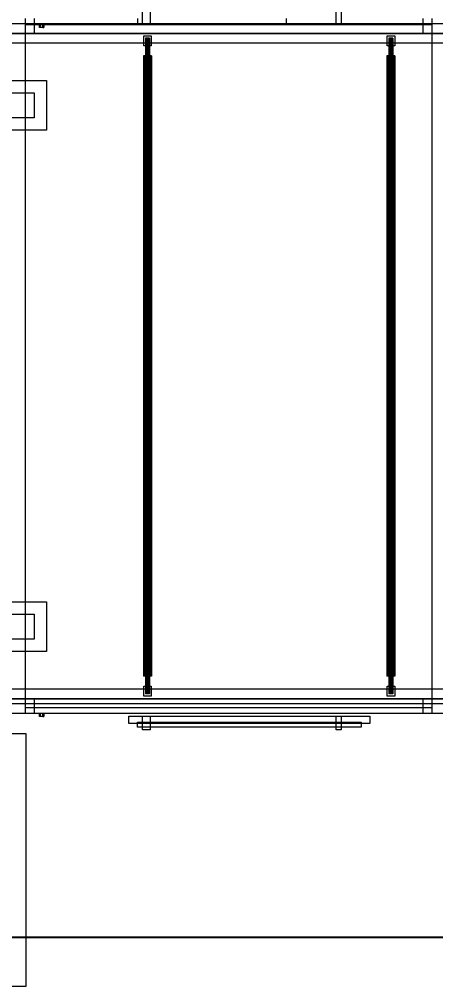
# Model space of a CAD drawing. Header units: millimetres. Extents: x -2500 to 58855, y -53268 to 6837.
# Drawn here: x 41041 to 42717, y -20500 to -16604 of the extents above; entities that cross this region are included whole.
import ezdxf

# ---------------------------------------------------------------- set-up
doc = ezdxf.new("R2010")
doc.units = ezdxf.units.MM
doc.layers.add('COTAS_P', color=1, linetype='Continuous', lineweight=0)
doc.layers.add('superior_secador', color=7, linetype='Continuous', lineweight=0)
doc.dimstyles.new('R19_100', dxfattribs={"dimtxt": 250, "dimasz": 150, "dimexe": 150, "dimexo": 80, "dimgap": 100, "dimtad": 1, "dimtih": 1, "dimtoh": 1, "dimdsep": 46, "dimcen": 0.09, "dimadec": 0, "dimazin": 0, "dimtfac": 1, "dimtdec": 4, "dimtofl": 0, "dimtmove": 0, "dimatfit": 3, "dimfxl": 1, "dimtolj": 1, "dimtzin": 0, "dimarcsym": 0})

# ---------------------------------------------------------------- blocks, each defined once
blk = doc.blocks.new('*D35')
at = {"layer": 'COTAS_P', "color": 0, "lineweight": -2, "transparency": 16777216}
for p, q in [((37717.1, -19480), (37717.1, -20450)), ((57717.1, -19480), (57717.1, -20450)), ((37867.1, -20300), (57567.1, -20300))]:
    blk.add_line(p, q, dxfattribs=at)
at = {"layer": 'COTAS_P', "color": 0, "transparency": 16777216}
for points in [[(37867.1, -20275), (37867.1, -20325), (37717.1, -20300)], [(57567.1, -20275), (57567.1, -20325), (57717.1, -20300)]]:
    blk.add_solid(points, dxfattribs=at)
at = {"layer": 'Defpoints', "color": 0, "transparency": 16777216}
for p in [(37717.1, -19400), (57717.1, -19400), (57717.1, -20300)]:
    blk.add_point(p, dxfattribs=at)

msp = doc.modelspace()

# ---------------------------------------------------------------- linework, layer by layer
at = {"layer": 'superior_secador'}
for p, q in [((41537.116, -16625), (41537.116, -16570)), ((41567.116, -16570), (41567.116, -16625)), ((42317.116, -16625), (42317.116, -16570)), ((42337.116, -16570), (42337.116, -16625)), ((37717.116, -16620), (57717.116, -16620)), ((41065.449, -16625), (41065.449, -16600)), ((41065.449, -19375), (41065.449, -16625)), ((41065.449, -16625), (42702.116, -16625)), ((41517.116, -16625), (41065.449, -16625)), ((41100.449, -16600), (41100.449, -16660)), ((41125.949, -16625), (41121.449, -16625)), ((41121.449, -16637), (41121.449, -16625)), ((41125.949, -16637), (41121.449, -16637)), ((41134.949, -16625), (41125.949, -16625)), ((41125.949, -16637), (41125.949, -16625)), ((41134.949, -16637), (41125.949, -16637)), ((41139.449, -16625), (41134.949, -16625)), ((41134.949, -16637), (41134.949, -16625)), ((41134.949, -16637), (41139.449, -16637)), ((41139.449, -16625), (41139.449, -16637)), ((41517.116, -16600), (41517.116, -16625)), ((42117.116, -16625), (41517.116, -16625)), ((41567.116, -16625), (41537.116, -16625)), ((42117.116, -16625), (42117.116, -16600)), ((42702.116, -16625), (42117.116, -16625)), ((42337.116, -16625), (42317.116, -16625)), ((42667.116, -16660), (42667.116, -16600)), ((42702.116, -16600), (42702.116, -16625)), ((42702.116, -16625), (42702.116, -19375)), ((57717.116, -16660), (37717.116, -16660)), ((38067.116, -16660), (57367.116, -16660)), ((41100.449, -16660), (41000.449, -16660)), ((41542.116, -16710), (41542.116, -16670)), ((41542.116, -16670), (41572.116, -16670)), ((41572.116, -16670), (41572.116, -16710)), ((42522.116, -16710), (42522.116, -16670)), ((42522.116, -16670), (42552.116, -16670)), ((42552.116, -16670), (42552.116, -16710)), ((42767.116, -16660), (42667.116, -16660)), ((57367.116, -16700), (38067.116, -16700)), ((41572.116, -16710), (41542.116, -16710)), ((41549.388, -16680), (41549.116, -16680)), ((41549.116, -16680), (41549.116, -19320)), ((41550.188, -16680), (41549.388, -16680)), ((41549.388, -16680), (41549.388, -19320)), ((41551.459, -16680), (41550.188, -16680)), ((41550.188, -16680), (41550.188, -19320)), ((41553.116, -16680), (41551.459, -16680)), ((41551.459, -16680), (41551.459, -19320)), ((41555.045, -16680), (41553.116, -16680)), ((41553.116, -16680), (41553.116, -19320)), ((41557.116, -16680), (41555.045, -16680)), ((41555.045, -16680), (41555.045, -19320)), ((41559.186, -16680), (41557.116, -16680)), ((41557.116, -16680), (41557.116, -19320)), ((41561.116, -16680), (41559.186, -16680)), ((41559.186, -16680), (41559.186, -19320)), ((41562.773, -16680), (41561.116, -16680)), ((41561.116, -16680), (41561.116, -19320)), ((41564.044, -16680), (41562.773, -16680)), ((41562.773, -16680), (41562.773, -19320)), ((41564.843, -16680), (41564.044, -16680)), ((41564.044, -16680), (41564.044, -19320)), ((41564.843, -16680), (41565.116, -16680)), ((41564.843, -16680), (41564.843, -19320)), ((41565.116, -19320), (41565.116, -16680)), ((42552.116, -16710), (42522.116, -16710)), ((42529.388, -16680), (42529.116, -16680)), ((42529.116, -16680), (42529.116, -19320)), ((42530.188, -16680), (42529.388, -16680)), ((42529.388, -16680), (42529.388, -19320)), ((42531.459, -16680), (42530.188, -16680)), ((42530.188, -16680), (42530.188, -19320)), ((42533.116, -16680), (42531.459, -16680)), ((42531.459, -16680), (42531.459, -19320)), ((42535.045, -16680), (42533.116, -16680)), ((42533.116, -16680), (42533.116, -19320)), ((42537.116, -16680), (42535.045, -16680)), ((42535.045, -16680), (42535.045, -19320)), ((42539.186, -16680), (42537.116, -16680)), ((42537.116, -16680), (42537.116, -19320)), ((42541.116, -16680), (42539.186, -16680)), ((42539.186, -16680), (42539.186, -19320)), ((42542.773, -16680), (42541.116, -16680)), ((42541.116, -16680), (42541.116, -19320)), ((42544.044, -16680), (42542.773, -16680)), ((42542.773, -16680), (42542.773, -19320)), ((42544.843, -16680), (42544.044, -16680)), ((42544.044, -16680), (42544.044, -19320)), ((42544.843, -16680), (42545.116, -16680)), ((42544.843, -16680), (42544.843, -19320)), ((42545.116, -19320), (42545.116, -16680)), ((41541.661, -16750), (41541.116, -16750)), ((41541.116, -16750), (41541.116, -19250)), ((41543.259, -16750), (41541.661, -16750)), ((41541.661, -16750), (41541.661, -19250)), ((41545.802, -16750), (41543.259, -16750)), ((41543.259, -16750), (41543.259, -19250)), ((41549.116, -16750), (41545.802, -16750)), ((41545.802, -16750), (41545.802, -19250)), ((41552.975, -16750), (41549.116, -16750)), ((41549.116, -16750), (41549.116, -19250)), ((41557.116, -16750), (41552.975, -16750)), ((41552.975, -16750), (41552.975, -19250)), ((41561.257, -16750), (41557.116, -16750)), ((41557.116, -16750), (41557.116, -19250)), ((41565.116, -16750), (41561.257, -16750)), ((41561.257, -16750), (41561.257, -19250)), ((41568.43, -16750), (41565.116, -16750)), ((41565.116, -16750), (41565.116, -19250)), ((41570.972, -16750), (41568.43, -16750)), ((41568.43, -16750), (41568.43, -19250)), ((41572.571, -16750), (41570.972, -16750)), ((41570.972, -16750), (41570.972, -19250)), ((41572.571, -16750), (41573.116, -16750)), ((41572.571, -16750), (41572.571, -19250)), ((41573.116, -19250), (41573.116, -16750)), ((42521.661, -16750), (42521.116, -16750)), ((42521.116, -16750), (42521.116, -19250)), ((42523.259, -16750), (42521.661, -16750)), ((42521.661, -16750), (42521.661, -19250)), ((42525.802, -16750), (42523.259, -16750)), ((42523.259, -16750), (42523.259, -19250)), ((42529.116, -16750), (42525.802, -16750)), ((42525.802, -16750), (42525.802, -19250)), ((42532.975, -16750), (42529.116, -16750)), ((42529.116, -16750), (42529.116, -19250)), ((42537.116, -16750), (42532.975, -16750)), ((42532.975, -16750), (42532.975, -19250)), ((42541.257, -16750), (42537.116, -16750)), ((42537.116, -16750), (42537.116, -19250)), ((42545.116, -16750), (42541.257, -16750)), ((42541.257, -16750), (42541.257, -19250)), ((42548.43, -16750), (42545.116, -16750)), ((42545.116, -16750), (42545.116, -19250)), ((42550.972, -16750), (42548.43, -16750)), ((42548.43, -16750), (42548.43, -19250)), ((42552.571, -16750), (42550.972, -16750)), ((42550.972, -16750), (42550.972, -19250)), ((42552.571, -16750), (42553.116, -16750)), ((42552.571, -16750), (42552.571, -19250)), ((42553.116, -19250), (42553.116, -16750)), ((40950.449, -16850), (41150.449, -16850)), ((41150.449, -16850), (41150.449, -17050)), ((41000.449, -16900), (41100.449, -16900)), ((41100.449, -16900), (41100.449, -17000)), ((41100.449, -17000), (41000.449, -17000)), ((41150.449, -17050), (40950.449, -17050)), ((40950.449, -18950), (41150.449, -18950)), ((41150.449, -18950), (41150.449, -19150)), ((41000.449, -19000), (41100.449, -19000)), ((41100.449, -19000), (41100.449, -19100)), ((41100.449, -19100), (41000.449, -19100)), ((41150.449, -19150), (40950.449, -19150)), ((41541.661, -19250), (41541.116, -19250)), ((41543.259, -19250), (41541.661, -19250)), ((41545.802, -19250), (41543.259, -19250)), ((41549.116, -19250), (41545.802, -19250)), ((41552.975, -19250), (41549.116, -19250)), ((41557.116, -19250), (41552.975, -19250)), ((41561.257, -19250), (41557.116, -19250)), ((41565.116, -19250), (41561.257, -19250)), ((41568.43, -19250), (41565.116, -19250)), ((41570.972, -19250), (41568.43, -19250)), ((41572.571, -19250), (41570.972, -19250)), ((41573.116, -19250), (41572.571, -19250)), ((42521.661, -19250), (42521.116, -19250)), ((42523.259, -19250), (42521.661, -19250)), ((42525.802, -19250), (42523.259, -19250)), ((42529.116, -19250), (42525.802, -19250)), ((42532.975, -19250), (42529.116, -19250)), ((42537.116, -19250), (42532.975, -19250)), ((42541.257, -19250), (42537.116, -19250)), ((42545.116, -19250), (42541.257, -19250)), ((42548.43, -19250), (42545.116, -19250)), ((42550.972, -19250), (42548.43, -19250)), ((42552.571, -19250), (42550.972, -19250)), ((42553.116, -19250), (42552.571, -19250)), ((38067.116, -19300), (57367.116, -19300)), ((41542.116, -19330), (41542.116, -19290)), ((41542.116, -19290), (41572.116, -19290)), ((41549.388, -19320), (41549.116, -19320)), ((41550.188, -19320), (41549.388, -19320)), ((41551.459, -19320), (41550.188, -19320)), ((41553.116, -19320), (41551.459, -19320)), ((41555.045, -19320), (41553.116, -19320)), ((41557.116, -19320), (41555.045, -19320)), ((41559.186, -19320), (41557.116, -19320)), ((41561.116, -19320), (41559.186, -19320)), ((41562.773, -19320), (41561.116, -19320)), ((41564.044, -19320), (41562.773, -19320)), ((41564.843, -19320), (41564.044, -19320)), ((41565.116, -19320), (41564.843, -19320)), ((41572.116, -19290), (41572.116, -19330)), ((42522.116, -19330), (42522.116, -19290)), ((42522.116, -19290), (42552.116, -19290)), ((42529.388, -19320), (42529.116, -19320)), ((42530.188, -19320), (42529.388, -19320)), ((42531.459, -19320), (42530.188, -19320)), ((42533.116, -19320), (42531.459, -19320)), ((42535.045, -19320), (42533.116, -19320)), ((42537.116, -19320), (42535.045, -19320)), ((42539.186, -19320), (42537.116, -19320)), ((42541.116, -19320), (42539.186, -19320)), ((42542.773, -19320), (42541.116, -19320)), ((42544.044, -19320), (42542.773, -19320)), ((42544.843, -19320), (42544.044, -19320)), ((42545.116, -19320), (42544.843, -19320)), ((42552.116, -19290), (42552.116, -19330)), ((37717.116, -19340), (57717.116, -19340)), ((37717.116, -19360), (57717.116, -19360)), ((57367.116, -19340), (38067.116, -19340)), ((41000.449, -19340), (41100.449, -19340)), ((41100.449, -19340), (41100.449, -19400)), ((41572.116, -19330), (41542.116, -19330)), ((42552.116, -19330), (42522.116, -19330)), ((42667.116, -19400), (42667.116, -19340)), ((42667.116, -19340), (42767.116, -19340)), ((57467.116, -19400), (37717.116, -19400)), ((57717.116, -19400), (37717.116, -19400)), ((41100.449, -19400), (41000.449, -19400)), ((41065.449, -19400), (41065.449, -19375)), ((41065.449, -19375), (42702.116, -19375)), ((42702.116, -19400), (41065.449, -19400)), ((41125.949, -19400), (41121.449, -19400)), ((41121.449, -19412), (41121.449, -19400)), ((41134.949, -19400), (41125.949, -19400)), ((41125.949, -19412), (41125.949, -19400)), ((41139.449, -19400), (41134.949, -19400)), ((41134.949, -19412), (41134.949, -19400)), ((41139.449, -19400), (41139.449, -19412)), ((42767.116, -19400), (42667.116, -19400)), ((42702.116, -19375), (42702.116, -19400)), ((41125.949, -19412), (41121.449, -19412)), ((41134.949, -19412), (41125.949, -19412)), ((41134.949, -19412), (41139.449, -19412)), ((41482.116, -19440), (41482.116, -19410)), ((41482.116, -19410), (42452.116, -19410)), ((42452.116, -19440), (41482.116, -19440)), ((41517.116, -19455), (41517.116, -19435)), ((41517.116, -19435), (42417.116, -19435)), ((41537.116, -19465), (41537.116, -19410)), ((41537.116, -19410), (41567.116, -19410)), ((41567.116, -19410), (41567.116, -19465)), ((42317.116, -19465), (42317.116, -19410)), ((42317.116, -19410), (42337.116, -19410)), ((42337.116, -19410), (42337.116, -19465)), ((42417.116, -19435), (42417.116, -19455)), ((42452.116, -19410), (42452.116, -19440)), ((39767.116, -19480), (41067.116, -19480)), ((41067.116, -19480), (41067.116, -20500)), ((42417.116, -19455), (41517.116, -19455)), ((41567.116, -19465), (41537.116, -19465)), ((42337.116, -19465), (42317.116, -19465)), ((41067.116, -20500), (39767.116, -20500))]:
    msp.add_line(p, q, dxfattribs=at)

# ---------------------------------------------------------------- dimensions: what is measured, and where the dimension line sits
at = {"layer": 'COTAS_P'}
dim = msp.add_aligned_dim(p1=(37717.116, -19400), p2=(57717.116, -19400), distance=-900, text='<> P', dimstyle='R19_100', dxfattribs=at)
dim.commit()
dim.dimension.update_dxf_attribs({"geometry": '*D35', "text_midpoint": (47717.116, -20300)})

doc.saveas('drawing.dxf')
